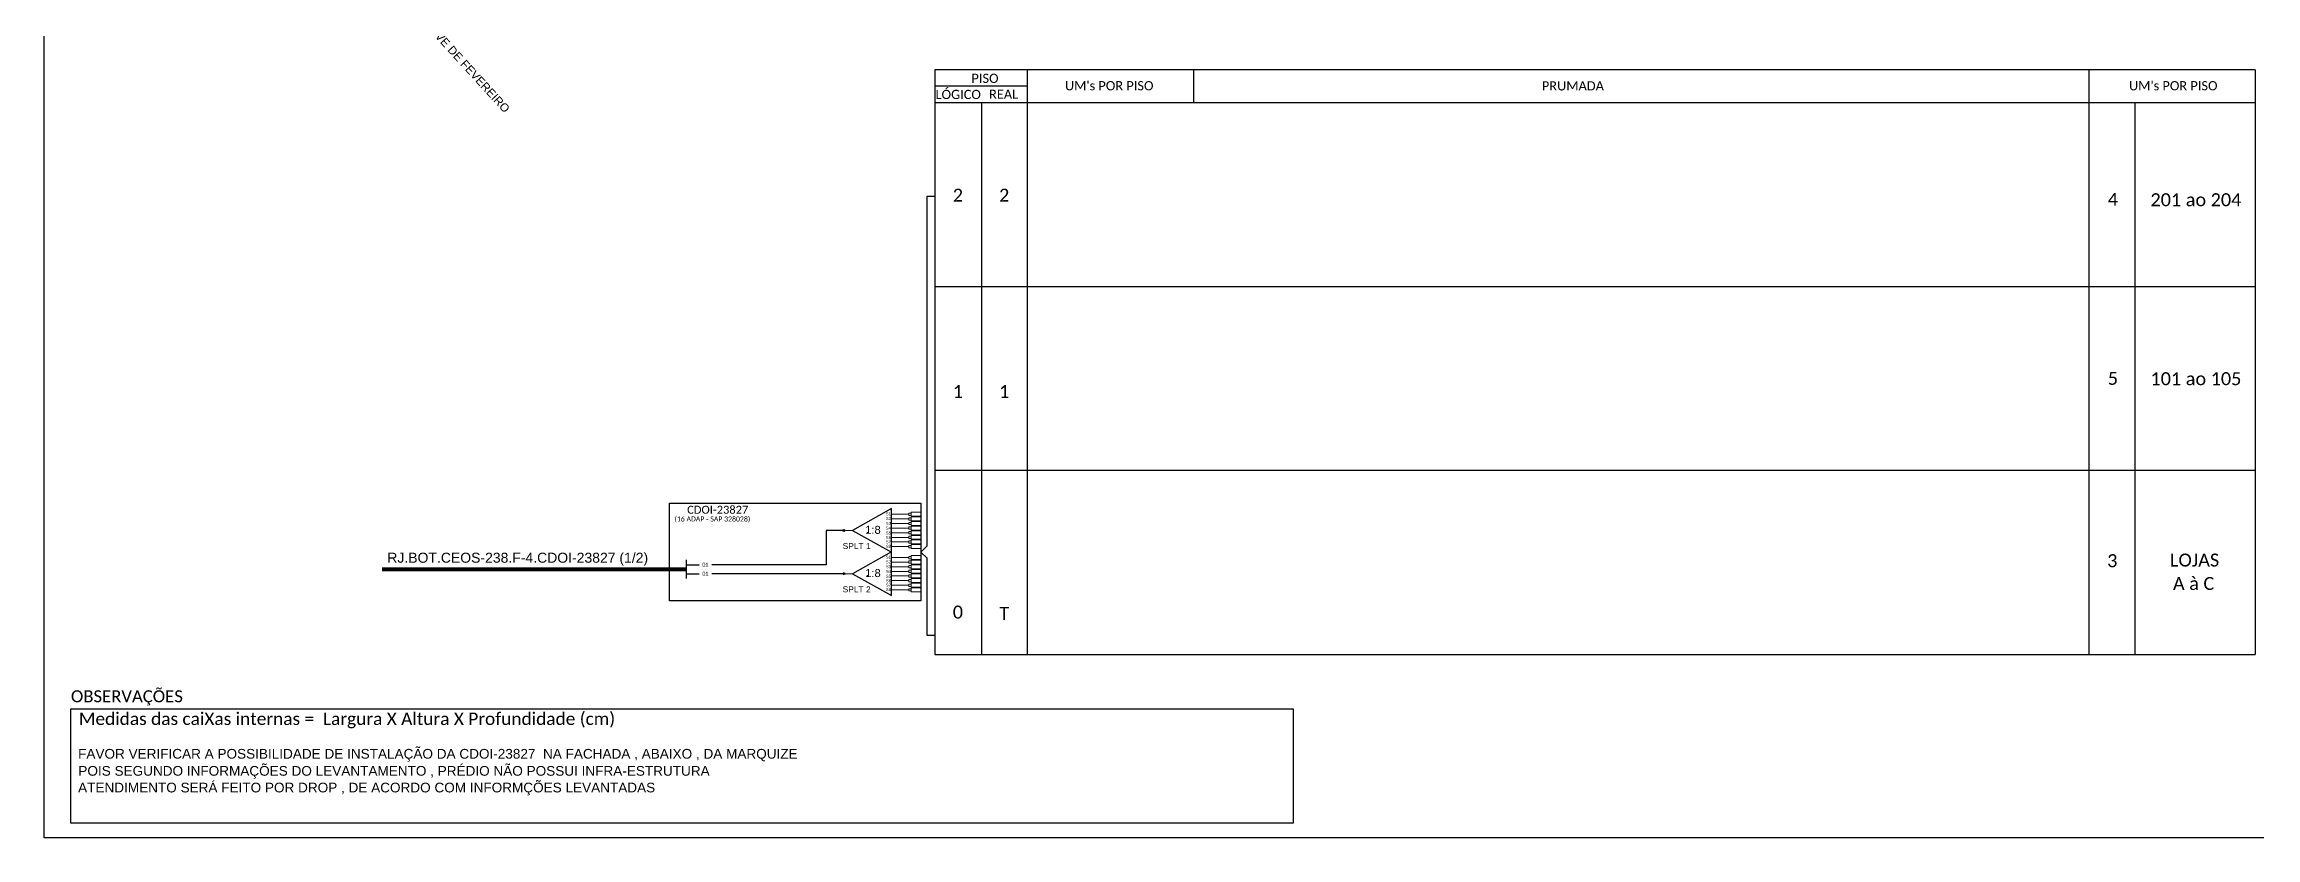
# Model space of a CAD drawing. Extents: x 0 to 841, y 0 to 594.
# Drawn here: x 0 to 553, y 0 to 198 of the extents above; entities that cross this region are included whole.
import ezdxf
from ezdxf.enums import TextEntityAlignment as Align

# ---------------------------------------------------------------- set-up
doc = ezdxf.new("R2010")
doc.units = 0
doc.layers.add('Segmento Logradouro Texto', color=238, linetype='Continuous', lineweight=0)
doc.layers.add('surveys legendas', color=7, linetype='Continuous')
doc.styles.add('ARIAL', font='arial.ttf')
doc.styles.add('DIGICADE', font='arial.ttf')
doc.styles.add('WMF-Calibri0', font='calibri.ttf')

# ---------------------------------------------------------------- blocks, each defined once
blk = doc.blocks.new('SPLT_1-8_SC-APC')
at = {"color": 1}
blk.add_lwpolyline([(-7.37, -2.1), (-17.04, -7.55), (-7.37, -13), (-7.37, -2.1)], dxfattribs=at)
at = {"color": 3, "lineweight": 0}
for points in [[(-2.99, -3.51), (-7.37, -3.51)], [(-7.37, -4.66), (-2.99, -4.66)], [(-2.41, -3.02), (-2.41, -4)], [(-2.41, -3.02), (0, -3.02)], [(-2.41, -4), (0, -4)], [(-2.41, -4.17), (-2.41, -5.16)], [(-2.41, -4.17), (0, -4.17)], [(-2.41, -5.16), (0, -5.16)], [(-2.41, -5.32), (-2.41, -6.31)], [(-2.41, -5.32), (0, -5.32)], [(-7.37, -5.82), (-2.99, -5.82)], [(-7.37, -6.97), (-2.99, -6.97)], [(-7.37, -8.12), (-2.99, -8.12)], [(-7.37, -9.28), (-2.99, -9.28)], [(-7.37, -10.43), (-2.99, -10.43)], [(-2.41, -6.31), (0, -6.31)], [(-2.41, -6.48), (-2.41, -7.46)], [(-2.41, -6.48), (0, -6.48)], [(-2.41, -7.46), (0, -7.46)], [(-2.41, -7.63), (-2.41, -8.62)], [(-2.41, -7.63), (0, -7.63)], [(-2.41, -8.62), (0, -8.62)], [(-2.41, -8.78), (-2.41, -9.77)], [(-2.41, -8.78), (0, -8.78)], [(-2.41, -9.77), (0, -9.77)], [(-2.41, -9.94), (-2.41, -10.92)], [(-2.41, -9.94), (0, -9.94)], [(-2.41, -10.92), (0, -10.92)], [(-7.37, -11.58), (-2.99, -11.58)], [(-2.41, -11.09), (-2.41, -12.08)], [(-2.41, -11.09), (0, -11.09)], [(-2.41, -12.08), (0, -12.08)]]:
    blk.add_lwpolyline(points, dxfattribs=at)
for points in [[(-2.99, -3.22), (-2.41, -3.22), (-2.41, -3.8), (-2.99, -3.8)], [(-2.99, -4.38), (-2.41, -4.38), (-2.41, -4.95), (-2.99, -4.95)], [(-2.99, -5.53), (-2.41, -5.53), (-2.41, -6.1), (-2.99, -6.1)], [(-2.99, -6.68), (-2.41, -6.68), (-2.41, -7.26), (-2.99, -7.26)], [(-2.99, -7.84), (-2.41, -7.84), (-2.41, -8.41), (-2.99, -8.41)], [(-2.99, -8.99), (-2.41, -8.99), (-2.41, -9.56), (-2.99, -9.56)], [(-2.99, -10.14), (-2.41, -10.14), (-2.41, -10.72), (-2.99, -10.72)], [(-2.99, -11.3), (-2.41, -11.3), (-2.41, -11.87), (-2.99, -11.87)]]:
    blk.add_lwpolyline(points, close=True, dxfattribs=at)
at = {"color": 1, "lineweight": 0}
blk.add_lwpolyline([(-17.04, -7.55), (-19.26, -7.55)], dxfattribs=at)
at = {"color": 1, "style": 'ARIAL'}
for s, height, p in [('S1', 0.75, (-8.74, -3.78)), ('S2', 0.75, (-8.74, -4.97)), ('S3', 0.75, (-8.74, -6.18)), ('1:8', 2, (-13.91, -8.4)), ('S4', 0.75, (-8.74, -7.36)), ('S5', 0.75, (-8.74, -8.57)), ('S6', 0.75, (-8.74, -9.69)), ('S7', 0.75, (-8.74, -10.78)), ('S8', 0.75, (-8.74, -11.9))]:
    blk.add_text(s, height=height, dxfattribs=at).set_placement(p)
blk = doc.blocks.new('SPLITTER FUTURO')
blk.add_point((0, 0))
at = {"style": 'ARIAL', "text_generation_flag": 6, "flags": 4}
for tag, p, height in [('SPLT', (-6.22, -4.1), 1.5), ('INSTAL.', (-6.25, -6.09), 1.25)]:
    blk.add_attdef(tag, p, '', height=height, rotation=180, dxfattribs=at)

msp = doc.modelspace()

# ---------------------------------------------------------------- hatches: boundary and pattern name
h = msp.add_hatch(color=3)
h.dxf.hatch_style = 1
edge = h.paths.add_edge_path()
edge.add_arc((199.87, 76.84), 0.242, 0, 360)
h = msp.add_hatch(color=3)
h.dxf.hatch_style = 1
edge = h.paths.add_edge_path()
edge.add_arc((199.87, 66.02), 0.242, 0, 360)

# ---------------------------------------------------------------- linework, layer by layer
msp.add_lwpolyline([(0, 594), (841, 594), (841, 0), (0, 0)], close=True)
for points in [[(222.61, 192.01), (222.61, 45.83)], [(245.76, 45.83), (245.76, 192.01)], [(287.35, 183.78), (287.35, 192.01)], [(511.11, 192.01), (511.11, 183.78)], [(552.7, 192.01), (552.7, 45.83)], [(222.61, 183.78), (552.7, 183.78)], [(222.77, 183.78), (552.7, 183.78)], [(234.34, 183.78), (234.34, 45.83)], [(522.68, 45.83), (522.68, 183.78)], [(511.11, 137.83), (511.11, 45.83)], [(222.61, 91.89), (552.7, 91.89)], [(222.61, 45.83), (552.7, 45.83)]]:
    msp.add_lwpolyline(points)
at = {"color": 0}
for points in [[(552.7, 192.01), (222.61, 192.01)], [(245.76, 187.89), (222.61, 187.89)]]:
    msp.add_lwpolyline(points, dxfattribs=at)
at = {"color": 7}
for points in [[(511.11, 183.78), (511.11, 91.83)], [(222.61, 137.83), (552.7, 137.83)], [(511.11, 91.89), (511.11, 45.83)]]:
    msp.add_lwpolyline(points, dxfattribs=at)
at = {"color": 3}
for points in [[(222.61, 50.54), (220.7, 50.54), (220.7, 69.92), (219.13, 71.43), (220.7, 72.94), (220.71, 160.36), (222.62, 160.36)], [(199.87, 76.84), (195.48, 76.84), (195.48, 68.27), (166.92, 68.27)], [(160.52, 68.27), (163.68, 68.27)]]:
    msp.add_lwpolyline(points, dxfattribs=at)
at = {"color": 1}
msp.add_lwpolyline([(156.3, 83.61), (219.13, 83.61), (219.13, 59.25), (156.3, 59.25)], close=True, dxfattribs=at)
at = {"color": 1, "const_width": 1}
msp.add_lwpolyline([(84.41, 67.14), (160.52, 67.14)], dxfattribs=at)
at = {"color": 1}
msp.add_lwpolyline([(160.52, 64.78), (160.52, 69.5)], dxfattribs=at)
at = {"color": 2}
for points in [[(160.52, 66.02), (163.68, 66.02)], [(199.87, 66.02), (166.92, 66.02)]]:
    msp.add_lwpolyline(points, dxfattribs=at)
at = {"color": 0}
msp.add_lwpolyline([(6.68, 32.25), (312.21, 32.25), (312.21, 3.65), (6.68, 3.65)], close=True, dxfattribs=at)
at = {"color": 3}
for centre in [(199.87, 76.84), (199.87, 66.02)]:
    msp.add_circle(centre, 0.242, dxfattribs=at)

# ---------------------------------------------------------------- block references
for p in [(219.13, 84.38), (219.13, 73.57)]:
    msp.add_blockref('SPLT_1-8_SC-APC', p, dxfattribs=at)
ref = msp.add_blockref('SPLITTER FUTURO', (205.82, 76.27))
ref.add_attrib('SPLT', 'SPLT 1', (199.6, 72.17), dxfattribs={"height": 1.5, "rotation": 180, "style": 'ARIAL', "text_generation_flag": 6})
ref = msp.add_blockref('SPLITTER FUTURO', (205.82, 65.45))
ref.add_attrib('SPLT', 'SPLT 2', (199.6, 61.36), dxfattribs={"height": 1.5, "rotation": 180, "style": 'ARIAL', "text_generation_flag": 6})

# ---------------------------------------------------------------- texts
at = {"color": 0, "style": 'WMF-Calibri0'}
for s, p in [('     PISO', (227.73, 188.7)), ("UM's POR PISO", (255.16, 186.85)), ('PRUMADA', (374.38, 186.82)), ("UM's POR PISO", (521.15, 186.85)), ('  LÓGICO', (221.19, 184.67)), ('    REAL', (232.95, 184.73))]:
    msp.add_text(s, height=2.3, dxfattribs=at).set_placement(p)
at = {"color": 7, "style": 'WMF-Calibri0'}
for s, p in [('4', (515.85, 157.98)), ('201 ao 204', (526.52, 157.88)), ('5', (515.85, 113.23)), ('101 ao 105', (526.52, 113.14)), ('LOJAS', (531.39, 67.8)), ('A à C', (532.14, 61.95))]:
    msp.add_text(s, height=3.24, dxfattribs=at).set_placement(p)
at = {"color": 1, "style": 'WMF-Calibri0'}
msp.add_text('CDOI-23827', height=2, dxfattribs=at).set_placement((160.72, 81))
msp.add_text('(16 ADAP - SAP 328028)', height=1.25, dxfattribs=at).set_placement((167.02, 79.07), align=Align.CENTER)
at = {"style": 'ARIAL'}
for p in [(165.28, 68.27), (165.28, 66.02)]:
    msp.add_text('01', height=1, dxfattribs=at).set_placement(p, align=Align.MIDDLE_CENTER)
at = {"style": 'WMF-Calibri0'}
msp.add_text('OBSERVAÇÕES', height=3, dxfattribs=at).set_placement((6.67, 33.87))
at = {"color": 1, "insert": (85.76, 71.26), "char_height": 2.5, "width": 73.4857, "attachment_point": 1, "style": 'ARIAL'}
msp.add_mtext('RJ.BOT.CEOS-238.F-4.CDOI-23827 (1/2)', dxfattribs=at)
at = {"color": 7, "insert": (8.66, 31.3), "char_height": 3.1049, "width": 511.413, "attachment_point": 1, "style": 'WMF-Calibri0'}
msp.add_mtext('Medidas das caiXas internas =  Largura X Altura X Profundidade (cm)', dxfattribs=at)
at = {"color": 7, "style": 'WMF-Calibri0'}
for tag, flags, p in [('2', 4, (228.4, 160.63)), ('2', 4, (239.97, 160.63)), ('1', 4, (228.4, 111.56)), ('1', 4, (239.97, 111.57)), ('3', 4, (516.97, 69.26)), ('0', 4, (228.4, 56.42)), ('T', 12, (239.97, 56.09))]:
    msp.add_attdef(tag, text='XX', height=3.24, dxfattribs=dict(at, flags=flags)).set_placement(p, align=Align.MIDDLE_CENTER)
at = {"layer": 'Segmento Logradouro Texto', "color": 5, "linetype": 'Continuous', "insert": (86.41, 215.55), "char_height": 2.0536, "width": 45.3648, "attachment_point": 1, "rotation": 312.3203, "style": 'DIGICADE'}
msp.add_mtext('\\fArial|b0|i0|c0|p34;\\W1.0000000000;\\T1.0000000000;\\o\\lRUA DEZENOVE DE FEVEREIRO', dxfattribs=at)
at = {"layer": 'surveys legendas', "color": 1, "style": 'ARIAL'}
for s, p in [('FAVOR VERIFICAR A POSSIBILIDADE DE INSTALAÇÃO DA CDOI-23827  NA FACHADA , ABAIXO , DA MARQUIZE', (8.47, 19.78)), (' POIS SEGUNDO INFORMAÇÕES DO LEVANTAMENTO , PRÉDIO NÃO POSSUI INFRA-ESTRUTURA  ', (7.59, 15.51)), ('ATENDIMENTO SERÁ FEITO POR DROP , DE ACORDO COM INFORMÇÕES LEVANTADAS   ', (8.47, 11.34))]:
    msp.add_text(s, height=2.4265, dxfattribs=at).set_placement(p)

doc.saveas('drawing.dxf')
